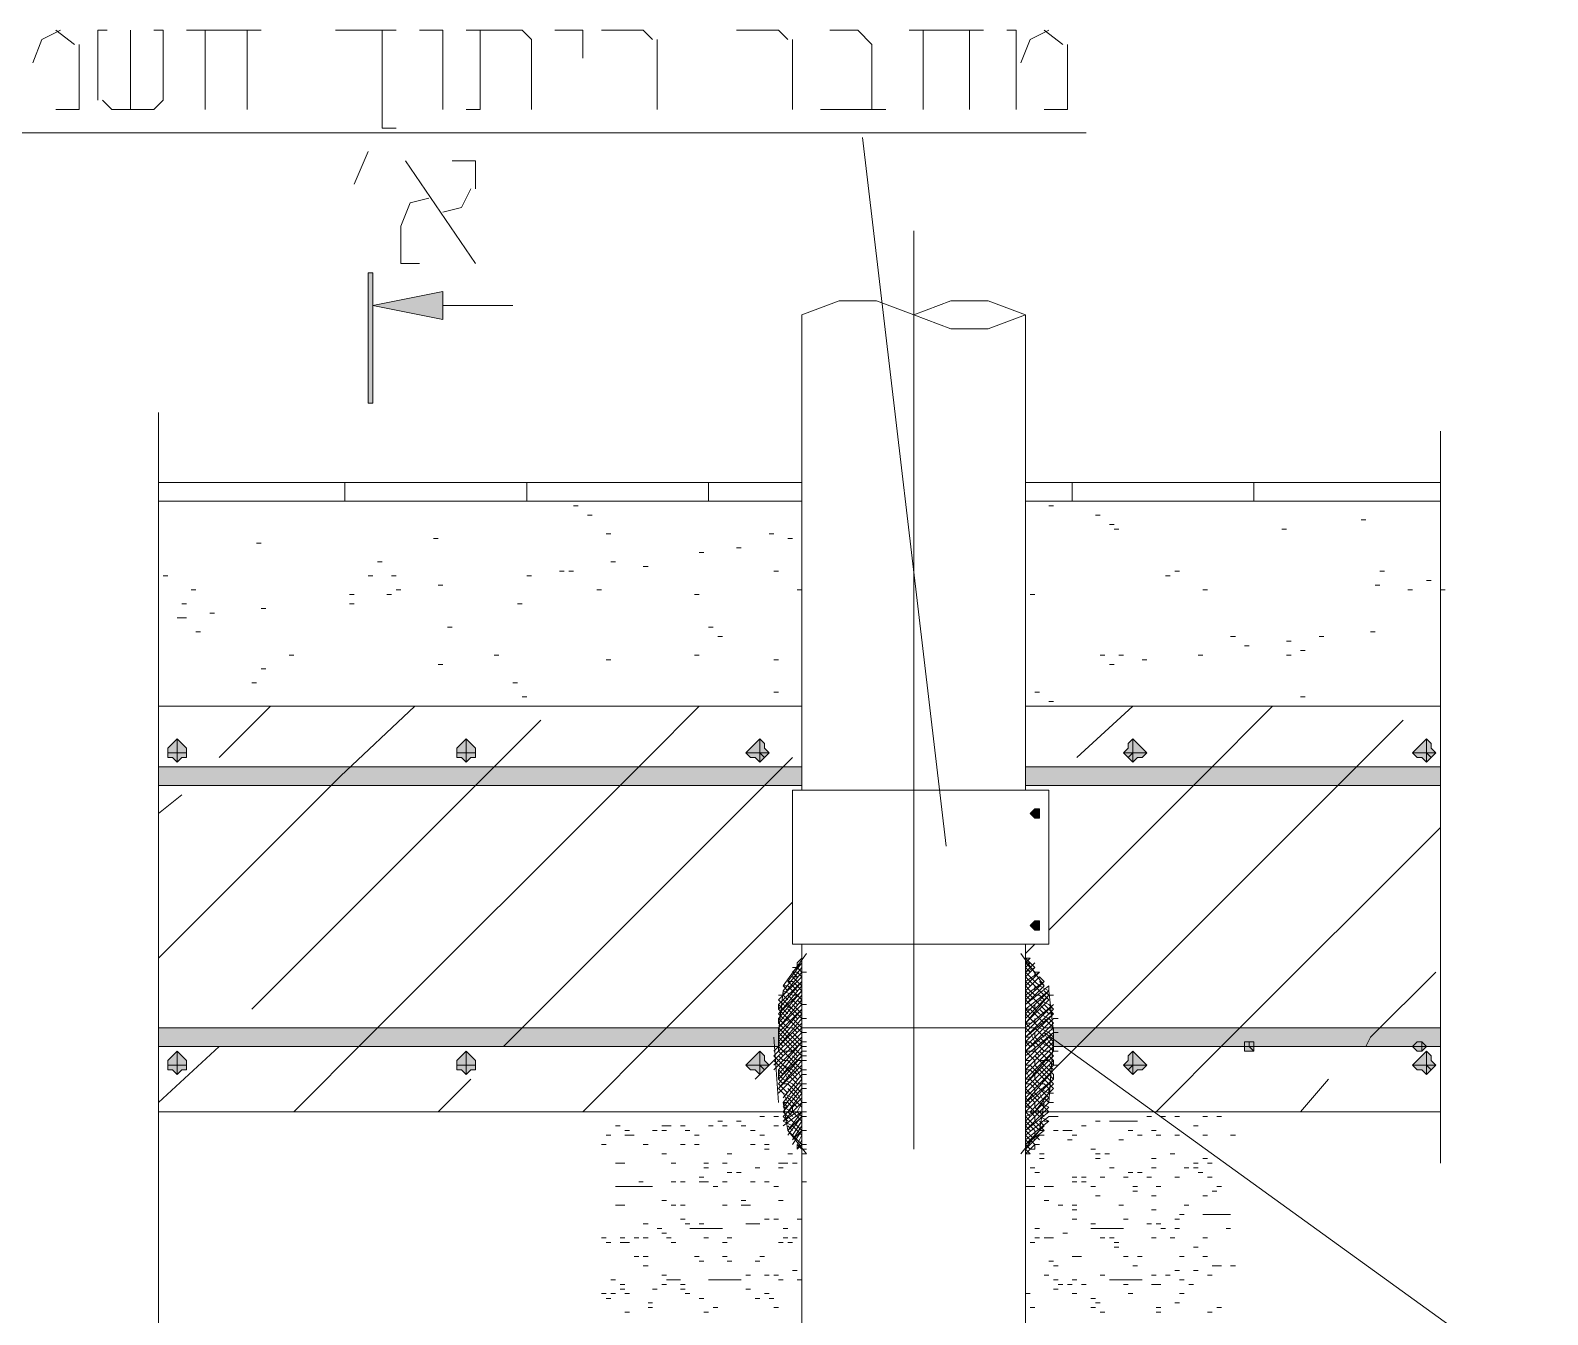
# Model space of a CAD drawing. Header units: centimetres. Extents: x -13594 to 4017, y -3206 to 1780.
# Drawn here: x -4786.9 to -4385.3, y -770 to -430.1 of the extents above; entities that cross this region are included whole.
import ezdxf

# ---------------------------------------------------------------- set-up
doc = ezdxf.new("R2010")
doc.units = ezdxf.units.CM

msp = doc.modelspace()

# ---------------------------------------------------------------- hatches: boundary and pattern name
at = {"linetype": 'Continuous', "lineweight": 5}
for points in [[(-4697.43, -528.83), (-4696.2, -528.83), (-4696.2, -494.28), (-4697.43, -494.28)], [(-4750.48, -620.12), (-4750.48, -622.58), (-4749.25, -622.58), (-4748.01, -623.82), (-4746.78, -622.58), (-4745.54, -622.58), (-4745.54, -620.12), (-4746.78, -618.88), (-4748.01, -617.65)], [(-4673.99, -620.12), (-4673.99, -622.58), (-4672.76, -622.58), (-4671.53, -623.82), (-4670.29, -622.58), (-4669.06, -622.58), (-4669.06, -620.12), (-4671.53, -617.65)], [(-4597.51, -621.35), (-4596.27, -622.58), (-4595.04, -622.58), (-4593.81, -623.82), (-4592.57, -622.58), (-4591.34, -621.35), (-4592.57, -620.12), (-4592.57, -618.88), (-4593.81, -617.65)], [(-4497.58, -621.35), (-4495.11, -623.82), (-4493.88, -622.58), (-4492.65, -622.58), (-4491.41, -621.35), (-4495.11, -617.65), (-4496.35, -618.88), (-4496.35, -620.12)], [(-4421.09, -621.35), (-4419.86, -622.58), (-4418.63, -622.58), (-4417.39, -623.82), (-4414.93, -621.35), (-4416.16, -620.12), (-4416.16, -618.88), (-4417.39, -617.65), (-4418.63, -618.88), (-4419.86, -620.12)], [(-4752.95, -625.05), (-4752.95, -629.98), (-4582.7, -629.98), (-4582.7, -625.05)], [(-4523.49, -625.05), (-4523.49, -629.98), (-4413.69, -629.98), (-4413.69, -625.05)], [(-4519.79, -638.62), (-4519.79, -636.15), (-4521.02, -636.15), (-4522.25, -637.39), (-4521.02, -638.62)], [(-4519.79, -668.23), (-4519.79, -665.76), (-4521.02, -665.76), (-4522.25, -667), (-4521.02, -668.23)], [(-4752.95, -694.13), (-4752.95, -699.07), (-4588.87, -699.07), (-4588.87, -694.13)], [(-4750.48, -702.77), (-4750.48, -705.24), (-4749.25, -705.24), (-4748.01, -706.47), (-4746.78, -705.24), (-4745.54, -705.24), (-4745.54, -702.77), (-4746.78, -701.54), (-4748.01, -700.3)], [(-4673.99, -702.77), (-4673.99, -705.24), (-4672.76, -705.24), (-4671.53, -706.47), (-4670.29, -705.24), (-4669.06, -705.24), (-4669.06, -702.77), (-4671.53, -700.3)], [(-4597.51, -704), (-4596.27, -705.24), (-4595.04, -705.24), (-4593.81, -706.47), (-4591.34, -704), (-4592.57, -702.77), (-4592.57, -701.54), (-4593.81, -700.3)], [(-4497.58, -704), (-4496.35, -705.24), (-4495.11, -706.47), (-4493.88, -705.24), (-4492.65, -705.24), (-4491.41, -704), (-4495.11, -700.3), (-4496.35, -701.54), (-4496.35, -702.77)]]:
    msp.add_hatch(color=7, dxfattribs=at).paths.add_polyline_path(points)
h = msp.add_hatch(color=7, dxfattribs=at)
h.paths.add_polyline_path([(-4421.09, -699.07), (-4419.86, -700.3), (-4418.63, -700.3), (-4417.39, -699.07), (-4413.69, -699.07), (-4413.69, -694.13), (-4516.09, -694.13), (-4516.09, -699.07), (-4465.51, -699.07), (-4465.51, -700.3), (-4463.04, -700.3), (-4463.04, -699.07)])
h.paths.add_polyline_path([(-4417.39, -700.3), (-4418.63, -701.54), (-4419.86, -702.77), (-4421.09, -704), (-4419.86, -705.24), (-4418.63, -705.24), (-4417.39, -706.47), (-4416.16, -705.24), (-4414.93, -704), (-4416.16, -702.77), (-4416.16, -701.54)])

# ---------------------------------------------------------------- linework, layer by layer
at = {"color": 7, "linetype": 'Continuous', "lineweight": 5}
for points in [[(-4778.85, -430.13), (-4783.79, -432.6), (-4786.25, -438.77)], [(-4775.15, -433.84), (-4780.09, -430.13)], [(-4766.52, -430.13), (-4768.98, -430.13), (-4768.98, -448.64)], [(-4767.75, -448.64), (-4765.28, -451.11), (-4754.18, -451.11), (-4751.71, -448.64), (-4751.71, -430.13), (-4754.18, -430.13)], [(-4760.35, -430.13), (-4760.35, -451.11)], [(-4725.81, -430.13), (-4745.54, -430.13)], [(-4740.61, -451.11), (-4740.61, -430.13)], [(-4729.51, -451.11), (-4729.51, -430.13)], [(-4706.07, -430.13), (-4690.03, -430.13)], [(-4693.73, -430.13), (-4693.73, -456.04), (-4690.03, -456.04)], [(-4683.86, -430.13), (-4677.69, -430.13), (-4677.69, -451.11)], [(-4667.82, -430.13), (-4667.82, -451.11), (-4671.53, -451.11)], [(-4654.25, -451.11), (-4654.25, -432.6), (-4656.72, -430.13), (-4671.53, -430.13)], [(-4648.09, -430.13), (-4640.68, -430.13), (-4640.68, -437.54)], [(-4635.75, -430.13), (-4624.65, -430.13), (-4622.18, -432.6)], [(-4620.95, -432.6), (-4620.95, -451.11)], [(-4599.97, -430.13), (-4588.87, -430.13), (-4586.4, -432.6)], [(-4585.17, -432.6), (-4585.17, -451.11)], [(-4575.3, -430.13), (-4567.9, -430.13), (-4564.2, -433.84), (-4564.2, -451.11)], [(-4534.59, -430.13), (-4554.33, -430.13)], [(-4550.63, -451.11), (-4550.63, -430.13)], [(-4538.29, -451.11), (-4538.29, -430.13)], [(-4528.42, -430.13), (-4525.96, -430.13), (-4525.96, -451.11)], [(-4517.32, -430.13), (-4522.25, -432.6), (-4524.72, -438.77)], [(-4513.62, -433.84), (-4518.55, -430.13)], [(-4780.09, -451.11), (-4773.92, -451.11), (-4773.92, -433.84)], [(-4518.55, -451.11), (-4512.38, -451.11), (-4512.38, -433.84)], [(-4560.5, -451.11), (-4577.77, -451.11)], [(-4507.45, -457.27), (-4843, -457.27)], [(-4544.46, -646.02), (-4566.67, -458.51)], [(-4697.43, -462.21), (-4701.13, -470.84)], [(-4687.56, -464.68), (-4669.06, -491.82)], [(-4675.23, -464.68), (-4669.06, -464.68), (-4669.06, -472.08)], [(-4677.69, -478.25), (-4672.76, -477.01), (-4670.29, -472.08)], [(-4681.4, -474.55), (-4686.33, -475.78), (-4688.8, -481.95), (-4688.8, -491.82), (-4683.86, -491.82)], [(-4553.1, -726.21), (-4553.1, -483.18)], [(-4582.7, -631.22), (-4582.7, -505.39), (-4572.83, -501.69), (-4562.96, -501.69), (-4553.1, -505.39)], [(-4523.49, -631.22), (-4523.49, -505.39), (-4533.36, -501.69), (-4543.23, -501.69), (-4553.1, -505.39), (-4543.23, -509.09), (-4533.36, -509.09), (-4523.49, -505.39)], [(-4677.69, -502.92), (-4659.19, -502.92)], [(-4752.95, -531.29), (-4752.95, -986.51)], [(-4413.69, -536.23), (-4413.69, -729.91)], [(-4752.95, -549.8), (-4582.7, -549.8)], [(-4703.6, -549.8), (-4703.6, -554.73)], [(-4655.49, -549.8), (-4655.49, -554.73)], [(-4607.38, -549.8), (-4607.38, -554.73)], [(-4523.49, -549.8), (-4413.69, -549.8)], [(-4511.15, -549.8), (-4511.15, -554.73)], [(-4463.04, -549.8), (-4463.04, -554.73)], [(-4752.95, -554.73), (-4582.7, -554.73)], [(-4712.24, -554.73), (-4711, -554.73)], [(-4643.15, -555.97), (-4641.92, -555.97)], [(-4523.49, -554.73), (-4413.69, -554.73)], [(-4517.32, -555.97), (-4516.09, -555.97)], [(-4639.45, -558.43), (-4638.22, -558.43)], [(-4504.98, -558.43), (-4503.75, -558.43)], [(-4501.28, -560.9), (-4500.05, -560.9)], [(-4500.05, -562.13), (-4498.82, -562.13)], [(-4455.64, -562.13), (-4454.4, -562.13)], [(-4434.67, -559.67), (-4433.43, -559.67)], [(-4727.04, -565.84), (-4725.81, -565.84)], [(-4680.16, -564.6), (-4678.93, -564.6)], [(-4634.52, -563.37), (-4633.28, -563.37)], [(-4591.34, -563.37), (-4590.11, -563.37)], [(-4586.4, -564.6), (-4585.17, -564.6)], [(-4609.84, -568.3), (-4608.61, -568.3)], [(-4599.97, -567.07), (-4598.74, -567.07)], [(-4694.96, -570.77), (-4693.73, -570.77)], [(-4646.85, -573.24), (-4645.62, -573.24)], [(-4644.38, -573.24), (-4643.15, -573.24)], [(-4633.28, -570.77), (-4632.05, -570.77)], [(-4624.65, -572), (-4623.41, -572)], [(-4590.11, -573.24), (-4588.87, -573.24)], [(-4484.01, -573.24), (-4482.78, -573.24)], [(-4429.73, -573.24), (-4428.5, -573.24)], [(-4751.71, -574.47), (-4750.48, -574.47)], [(-4744.31, -578.17), (-4743.08, -578.17)], [(-4697.43, -574.47), (-4696.2, -574.47)], [(-4691.26, -574.47), (-4690.03, -574.47)], [(-4690.03, -578.17), (-4688.8, -578.17)], [(-4678.93, -576.94), (-4677.69, -576.94)], [(-4655.49, -574.47), (-4654.25, -574.47)], [(-4636.98, -578.17), (-4635.75, -578.17)], [(-4583.94, -578.17), (-4582.7, -578.17)], [(-4486.48, -574.47), (-4485.24, -574.47)], [(-4430.96, -576.94), (-4429.73, -576.94)], [(-4422.33, -578.17), (-4421.09, -578.17)], [(-4417.39, -575.71), (-4416.16, -575.71)], [(-4413.69, -578.17), (-4412.46, -578.17)], [(-4746.78, -581.87), (-4745.54, -581.87)], [(-4702.37, -579.41), (-4701.13, -579.41)], [(-4702.37, -581.87), (-4701.13, -581.87)], [(-4692.5, -579.41), (-4691.26, -579.41)], [(-4657.96, -581.87), (-4656.72, -581.87)], [(-4611.08, -579.41), (-4609.84, -579.41)], [(-4522.25, -579.41), (-4521.02, -579.41)], [(-4748.01, -585.57), (-4746.78, -585.57), (-4745.54, -585.57)], [(-4739.38, -584.34), (-4738.14, -584.34)], [(-4725.81, -583.11), (-4724.57, -583.11)], [(-4743.08, -589.27), (-4741.84, -589.27)], [(-4676.46, -588.04), (-4675.23, -588.04)], [(-4607.38, -588.04), (-4606.14, -588.04)], [(-4432.2, -589.27), (-4430.96, -589.27)], [(-4604.91, -590.51), (-4603.67, -590.51)], [(-4469.21, -590.51), (-4467.97, -590.51)], [(-4465.51, -592.98), (-4464.27, -592.98)], [(-4454.4, -591.74), (-4453.17, -591.74)], [(-4450.7, -594.21), (-4449.47, -594.21)], [(-4445.77, -590.51), (-4444.53, -590.51)], [(-4718.4, -595.44), (-4717.17, -595.44)], [(-4678.93, -597.91), (-4677.69, -597.91)], [(-4664.12, -595.44), (-4662.89, -595.44)], [(-4634.52, -596.68), (-4633.28, -596.68)], [(-4611.08, -595.44), (-4609.84, -595.44)], [(-4590.11, -596.68), (-4588.87, -596.68)], [(-4503.75, -595.44), (-4502.52, -595.44)], [(-4501.28, -597.91), (-4500.05, -597.91)], [(-4498.82, -595.44), (-4497.58, -595.44)], [(-4492.65, -596.68), (-4491.41, -596.68)], [(-4477.84, -595.44), (-4476.61, -595.44)], [(-4454.4, -595.44), (-4453.17, -595.44)], [(-4725.81, -599.14), (-4724.57, -599.14)], [(-4728.27, -602.84), (-4727.04, -602.84)], [(-4659.19, -602.84), (-4657.96, -602.84)], [(-4590.11, -605.31), (-4588.87, -605.31)], [(-4521.02, -605.31), (-4519.79, -605.31)], [(-4729.51, -609.01), (-4582.7, -609.01), (-4752.95, -609.01)], [(-4752.95, -675.63), (-4704.83, -627.52), (-4685.1, -609.01)], [(-4736.91, -622.58), (-4723.34, -609.01)], [(-4717.17, -716.34), (-4697.43, -696.6), (-4628.35, -627.52), (-4623.41, -622.58), (-4609.84, -609.01)], [(-4656.72, -606.55), (-4655.49, -606.55)], [(-4413.69, -609.01), (-4523.49, -609.01), (-4421.09, -609.01)], [(-4517.32, -607.78), (-4516.09, -607.78)], [(-4458.1, -609.01), (-4476.61, -627.52), (-4517.32, -668.23)], [(-4509.92, -622.58), (-4495.11, -609.01)], [(-4450.7, -606.55), (-4449.47, -606.55)], [(-4666.59, -627.52), (-4651.79, -612.71)], [(-4438.37, -627.52), (-4423.56, -612.71)], [(-4590.11, -627.52), (-4585.17, -622.58)], [(-4728.27, -689.2), (-4666.59, -627.52)], [(-4659.19, -696.6), (-4590.11, -627.52)], [(-4513.62, -702.77), (-4438.37, -627.52)], [(-4752.95, -637.39), (-4746.78, -632.45)], [(-4488.95, -716.34), (-4469.21, -696.6), (-4413.69, -641.09)], [(-4640.68, -716.34), (-4620.95, -696.6), (-4585.17, -660.83)], [(-4752.95, -863.15), (-4729.51, -863.15), (-4636.98, -863.15), (-4582.7, -807.63), (-4582.7, -671.93)], [(-4752.95, -921.13), (-4729.51, -921.13), (-4604.91, -921.13), (-4523.49, -839.71), (-4523.49, -671.93)], [(-4581.47, -674.4), (-4587.64, -683.03)], [(-4585.17, -678.1), (-4583.94, -678.1), (-4583.94, -676.86), (-4582.7, -675.63), (-4582.7, -676.86), (-4582.7, -675.63), (-4582.7, -674.4)], [(-4518.55, -683.03), (-4524.72, -674.4)], [(-4523.49, -674.4), (-4521.02, -671.93)], [(-4581.47, -679.33), (-4582.7, -679.33), (-4587.64, -685.5), (-4587.64, -684.27), (-4582.7, -678.1), (-4582.7, -676.86)], [(-4582.7, -680.57), (-4583.94, -679.33), (-4585.17, -679.33), (-4582.7, -676.86), (-4586.4, -681.8), (-4585.17, -683.03), (-4583.94, -684.27)], [(-4582.7, -678.1), (-4582.7, -679.33), (-4583.94, -678.1)], [(-4521.02, -678.1), (-4522.25, -676.86), (-4523.49, -675.63), (-4522.25, -675.63), (-4523.49, -676.86), (-4522.25, -676.86), (-4523.49, -678.1), (-4522.25, -679.33)], [(-4521.02, -684.27), (-4521.02, -683.03), (-4522.25, -681.8), (-4523.49, -680.57), (-4521.02, -678.1), (-4523.49, -679.33), (-4521.02, -676.86)], [(-4521.02, -680.57), (-4521.02, -679.33), (-4522.25, -678.1), (-4523.49, -676.86)], [(-4586.4, -707.71), (-4587.64, -705.24), (-4588.87, -704), (-4590.11, -702.77), (-4582.7, -695.37), (-4583.94, -694.13), (-4585.17, -692.9), (-4586.4, -691.67), (-4587.64, -690.43), (-4588.87, -689.2), (-4582.7, -681.8), (-4588.87, -687.97), (-4588.87, -689.2)], [(-4581.47, -691.67), (-4582.7, -691.67), (-4583.94, -690.43), (-4585.17, -689.2), (-4587.64, -687.97), (-4588.87, -686.73), (-4582.7, -680.57), (-4582.7, -681.8), (-4582.7, -683.03), (-4583.94, -681.8), (-4585.17, -680.57), (-4583.94, -680.57), (-4585.17, -679.33)], [(-4582.7, -685.5), (-4582.7, -684.27), (-4583.94, -683.03), (-4585.17, -681.8), (-4586.4, -681.8)], [(-4522.25, -683.03), (-4523.49, -681.8), (-4519.79, -679.33), (-4523.49, -683.03), (-4522.25, -684.27), (-4521.02, -685.5), (-4519.79, -685.5), (-4518.55, -686.73)], [(-4523.49, -679.33), (-4522.25, -680.57), (-4521.02, -681.8), (-4519.79, -683.03), (-4517.32, -684.27), (-4517.32, -683.03), (-4523.49, -687.97), (-4518.55, -683.03), (-4519.79, -681.8)], [(-4522.25, -686.73), (-4523.49, -685.5), (-4518.55, -681.8), (-4523.49, -686.73), (-4522.25, -687.97), (-4521.02, -689.2), (-4519.79, -690.43), (-4517.32, -691.67), (-4516.09, -692.9), (-4523.49, -700.3), (-4516.09, -694.13), (-4517.32, -694.13), (-4518.55, -694.13), (-4519.79, -692.9)], [(-4519.79, -679.33), (-4521.02, -679.33)], [(-4518.55, -681.8), (-4519.79, -680.57)], [(-4433.43, -699.07), (-4432.2, -696.6), (-4414.93, -679.33)], [(-4588.87, -692.9), (-4588.87, -691.67), (-4582.7, -684.27), (-4588.87, -690.43), (-4582.7, -683.03), (-4582.7, -684.27)], [(-4583.94, -686.73), (-4582.7, -687.97), (-4588.87, -694.13), (-4582.7, -686.73), (-4583.94, -685.5), (-4585.17, -684.27), (-4586.4, -683.03), (-4587.64, -683.03), (-4586.4, -684.27)], [(-4587.64, -684.27), (-4588.87, -695.37)], [(-4581.47, -700.3), (-4582.7, -700.3), (-4588.87, -707.71), (-4588.87, -706.47), (-4582.7, -699.07), (-4583.94, -697.84), (-4585.17, -696.6), (-4586.4, -695.37), (-4587.64, -694.13), (-4588.87, -692.9), (-4582.7, -685.5), (-4582.7, -686.73)], [(-4586.4, -686.73), (-4587.64, -685.5), (-4588.87, -685.5)], [(-4583.94, -685.5), (-4585.17, -685.5), (-4587.64, -684.27)], [(-4583.94, -687.97), (-4585.17, -686.73), (-4586.4, -685.5)], [(-4523.49, -691.67), (-4517.32, -685.5), (-4523.49, -692.9), (-4517.32, -686.73), (-4518.55, -685.5), (-4519.79, -684.27), (-4521.02, -683.03)], [(-4519.79, -701.54), (-4521.02, -700.3), (-4522.25, -700.3), (-4523.49, -700.3), (-4522.25, -701.54), (-4521.02, -702.77), (-4521.02, -704), (-4519.79, -705.24), (-4517.32, -707.71), (-4516.09, -708.94), (-4523.49, -716.34), (-4522.25, -716.34), (-4516.09, -710.17), (-4517.32, -708.94), (-4518.55, -707.71), (-4519.79, -706.47), (-4521.02, -705.24), (-4522.25, -704), (-4523.49, -704), (-4516.09, -696.6), (-4517.32, -695.37), (-4519.79, -694.13), (-4521.02, -692.9), (-4522.25, -691.67), (-4523.49, -690.43), (-4517.32, -684.27), (-4523.49, -689.2), (-4522.25, -690.43)], [(-4523.49, -684.27), (-4522.25, -685.5), (-4521.02, -686.73), (-4519.79, -687.97), (-4518.55, -689.2), (-4517.32, -690.43), (-4516.09, -690.43), (-4517.32, -689.2), (-4518.55, -687.97)], [(-4516.09, -685.5), (-4517.32, -685.5), (-4518.55, -684.27)], [(-4516.09, -695.37), (-4517.32, -684.27)], [(-4582.7, -692.9), (-4590.11, -700.3), (-4582.7, -692.9), (-4582.7, -691.67), (-4588.87, -699.07), (-4588.87, -697.84), (-4582.7, -690.43), (-4583.94, -689.2), (-4585.17, -687.97)], [(-4586.4, -690.43), (-4587.64, -689.2), (-4588.87, -687.97)], [(-4585.17, -692.9), (-4587.64, -691.67), (-4588.87, -690.43)], [(-4585.17, -689.2), (-4586.4, -687.97), (-4587.64, -686.73)], [(-4583.94, -691.67), (-4585.17, -690.43), (-4586.4, -689.2)], [(-4582.7, -690.43), (-4582.7, -689.2), (-4582.7, -687.97), (-4581.47, -687.97)], [(-4522.25, -699.07), (-4523.49, -697.84), (-4516.09, -690.43), (-4523.49, -696.6), (-4516.09, -689.2), (-4517.32, -687.97), (-4519.79, -686.73)], [(-4523.49, -695.37), (-4516.09, -687.97), (-4523.49, -694.13), (-4522.25, -695.37), (-4521.02, -697.84), (-4519.79, -699.07), (-4518.55, -700.3), (-4517.32, -700.3), (-4516.09, -701.54), (-4523.49, -708.94), (-4516.09, -700.3), (-4514.85, -700.3)], [(-4518.55, -692.9), (-4519.79, -691.67), (-4521.02, -690.43), (-4522.25, -689.2), (-4523.49, -689.2)], [(-4521.02, -689.2), (-4521.02, -687.97)], [(-4518.55, -690.43), (-4519.79, -689.2)], [(-4583.94, -707.71), (-4585.17, -706.47), (-4586.4, -705.24), (-4587.64, -704), (-4588.87, -702.77), (-4590.11, -701.54), (-4582.7, -694.13), (-4583.94, -692.9), (-4585.17, -691.67)], [(-4583.94, -695.37), (-4585.17, -694.13), (-4586.4, -694.13), (-4587.64, -692.9), (-4588.87, -691.67)], [(-4583.94, -699.07), (-4585.17, -697.84), (-4587.64, -695.37), (-4588.87, -694.13)], [(-4582.7, -694.13), (-4581.47, -694.13)], [(-4523.49, -694.13), (-4582.7, -694.13)], [(-4523.49, -699.07), (-4516.09, -691.67), (-4514.85, -691.67)], [(-4518.55, -696.6), (-4519.79, -695.37), (-4521.02, -694.13), (-4522.25, -694.13), (-4523.49, -692.9), (-4522.25, -692.9)], [(-4521.02, -692.9), (-4521.02, -691.67)], [(-4516.09, -694.13), (-4517.32, -692.9), (-4518.55, -691.67)], [(-4661.66, -699.07), (-4659.19, -696.6)], [(-4590.11, -704), (-4582.7, -696.6), (-4582.7, -695.37), (-4581.47, -695.37)], [(-4590.11, -696.6), (-4588.87, -713.87)], [(-4590.11, -705.24), (-4582.7, -697.84), (-4588.87, -705.24), (-4587.64, -706.47)], [(-4581.47, -701.54), (-4582.7, -701.54), (-4583.94, -700.3), (-4585.17, -699.07), (-4586.4, -697.84), (-4587.64, -696.6), (-4588.87, -695.37)], [(-4585.17, -700.3), (-4586.4, -699.07), (-4587.64, -697.84), (-4588.87, -696.6)], [(-4587.64, -699.07), (-4588.87, -697.84)], [(-4581.47, -697.84), (-4582.7, -697.84), (-4583.94, -696.6), (-4585.17, -695.37)], [(-4523.49, -701.54), (-4516.09, -695.37), (-4523.49, -702.77), (-4522.25, -702.77)], [(-4522.25, -696.6), (-4523.49, -696.6)], [(-4521.02, -700.3), (-4521.02, -699.07), (-4522.25, -697.84), (-4523.49, -697.84)], [(-4516.09, -700.3), (-4517.32, -699.07), (-4519.79, -697.84), (-4521.02, -696.6), (-4521.02, -695.37)], [(-4517.32, -699.07), (-4518.55, -697.84), (-4519.79, -696.6)], [(-4516.09, -699.07), (-4517.32, -697.84), (-4518.55, -695.37)], [(-4518.55, -695.37), (-4385.32, -791.59)], [(-4516.09, -697.84), (-4517.32, -696.6)], [(-4517.32, -713.87), (-4516.09, -696.6)], [(-4516.09, -695.37), (-4514.85, -695.37)], [(-4752.95, -713.87), (-4736.91, -699.07)], [(-4587.64, -701.54), (-4588.87, -700.3), (-4588.87, -699.07), (-4587.64, -700.3), (-4585.17, -700.3), (-4583.94, -701.54)], [(-4587.64, -700.3), (-4586.4, -701.54), (-4585.17, -702.77), (-4583.94, -704), (-4582.7, -705.24), (-4582.7, -704), (-4588.87, -710.17), (-4582.7, -702.77), (-4581.47, -702.77)], [(-4581.47, -713.87), (-4582.7, -713.87), (-4583.94, -716.34), (-4587.64, -718.81), (-4585.17, -716.34), (-4582.7, -713.87), (-4583.94, -711.41), (-4585.17, -710.17), (-4586.4, -708.94), (-4587.64, -708.94), (-4588.87, -707.71), (-4582.7, -701.54), (-4588.87, -708.94), (-4587.64, -710.17), (-4586.4, -711.41)], [(-4582.7, -707.71), (-4583.94, -705.24), (-4585.17, -704), (-4586.4, -702.77), (-4587.64, -702.77), (-4588.87, -701.54)], [(-4582.7, -702.77), (-4583.94, -702.77), (-4585.17, -701.54)], [(-4582.7, -699.07), (-4581.47, -699.07)], [(-4519.79, -723.74), (-4521.02, -722.51), (-4521.02, -721.28), (-4522.25, -720.04), (-4523.49, -718.81), (-4521.02, -716.34), (-4517.32, -712.64), (-4518.55, -711.41), (-4519.79, -710.17), (-4521.02, -708.94), (-4522.25, -707.71), (-4523.49, -707.71), (-4516.09, -700.3), (-4516.09, -699.07), (-4523.49, -706.47)], [(-4519.79, -704), (-4518.55, -705.24), (-4517.32, -706.47), (-4516.09, -707.71), (-4516.09, -706.47), (-4517.32, -705.24), (-4518.55, -704), (-4519.79, -702.77), (-4521.02, -701.54)], [(-4517.32, -702.77), (-4518.55, -701.54), (-4519.79, -700.3)], [(-4516.09, -702.77), (-4517.32, -701.54)], [(-4595.04, -707.71), (-4590.11, -702.77)], [(-4582.7, -711.41), (-4583.94, -710.17), (-4585.17, -708.94), (-4587.64, -707.71), (-4588.87, -706.47), (-4588.87, -705.24)], [(-4583.94, -706.47), (-4585.17, -705.24), (-4587.64, -704)], [(-4587.64, -712.64), (-4582.7, -706.47), (-4581.47, -706.47)], [(-4582.7, -708.94), (-4583.94, -708.94), (-4585.17, -707.71), (-4586.4, -706.47)], [(-4582.7, -705.24), (-4581.47, -705.24)], [(-4517.32, -716.34), (-4518.55, -715.11), (-4519.79, -713.87), (-4521.02, -712.64), (-4522.25, -711.41), (-4523.49, -710.17), (-4516.09, -702.77), (-4516.09, -704), (-4517.32, -702.77), (-4519.79, -702.77)], [(-4522.25, -711.41), (-4523.49, -711.41), (-4516.09, -704), (-4514.85, -704)], [(-4522.25, -713.87), (-4523.49, -712.64), (-4516.09, -705.24), (-4523.49, -713.87), (-4516.09, -707.71), (-4523.49, -715.11), (-4522.25, -715.11), (-4523.49, -713.87)], [(-4522.25, -707.71), (-4523.49, -705.24), (-4522.25, -705.24), (-4521.02, -706.47), (-4521.02, -707.71), (-4519.79, -708.94), (-4518.55, -708.94), (-4517.32, -710.17), (-4517.32, -711.41), (-4519.79, -710.17)], [(-4516.09, -705.24), (-4517.32, -704)], [(-4516.09, -705.24), (-4513.62, -702.77)], [(-4678.93, -716.34), (-4670.29, -707.71)], [(-4586.4, -713.87), (-4587.64, -711.41), (-4588.87, -710.17)], [(-4581.47, -717.57), (-4582.7, -717.57), (-4583.94, -716.34), (-4585.17, -716.34), (-4585.17, -715.11), (-4586.4, -713.87), (-4587.64, -713.87), (-4582.7, -707.71), (-4582.7, -708.94), (-4587.64, -715.11), (-4582.7, -708.94), (-4581.47, -708.94)], [(-4582.7, -712.64), (-4582.7, -711.41), (-4586.4, -716.34), (-4587.64, -716.34), (-4582.7, -710.17), (-4581.47, -710.17)], [(-4583.94, -712.64), (-4585.17, -711.41), (-4586.4, -710.17)], [(-4519.79, -712.64), (-4521.02, -711.41), (-4521.02, -710.17), (-4522.25, -708.94), (-4523.49, -708.94)], [(-4450.7, -716.34), (-4443.3, -707.71)], [(-4582.7, -715.11), (-4583.94, -713.87), (-4585.17, -712.64), (-4587.64, -711.41)], [(-4586.4, -718.81), (-4587.64, -717.57), (-4586.4, -716.34), (-4582.7, -712.64), (-4582.7, -713.87)], [(-4582.7, -718.81), (-4583.94, -717.57), (-4585.17, -716.34), (-4587.64, -715.11), (-4586.4, -715.11), (-4587.64, -713.87)], [(-4587.64, -713.87), (-4586.4, -721.28), (-4581.47, -727.44)], [(-4583.94, -715.11), (-4585.17, -713.87), (-4586.4, -712.64)], [(-4524.72, -727.44), (-4519.79, -721.28), (-4518.55, -713.87)], [(-4516.09, -711.41), (-4517.32, -711.41), (-4521.02, -716.34), (-4523.49, -717.57), (-4522.25, -718.81), (-4521.02, -720.04), (-4519.79, -721.28), (-4518.55, -721.28), (-4523.49, -724.98), (-4518.55, -720.04), (-4519.79, -718.81)], [(-4522.25, -721.28), (-4523.49, -720.04), (-4519.79, -716.34), (-4517.32, -713.87), (-4516.09, -713.87)], [(-4518.55, -716.34), (-4517.32, -716.34), (-4523.49, -721.28), (-4518.55, -716.34), (-4517.32, -715.11), (-4519.79, -713.87)], [(-4518.55, -717.57), (-4519.79, -716.34), (-4521.02, -715.11), (-4521.02, -713.87), (-4522.25, -712.64)], [(-4518.55, -713.87), (-4519.79, -711.41)], [(-4517.32, -713.87), (-4518.55, -712.64)], [(-4752.95, -716.34), (-4582.7, -716.34)], [(-4593.81, -717.57), (-4592.57, -717.57)], [(-4590.11, -717.57), (-4588.87, -717.57)], [(-4587.64, -720.04), (-4582.7, -716.34), (-4582.7, -715.11), (-4582.7, -716.34), (-4586.4, -721.28), (-4582.7, -717.57), (-4586.4, -722.51)], [(-4581.47, -721.28), (-4582.7, -721.28), (-4583.94, -720.04), (-4585.17, -718.81), (-4586.4, -717.57), (-4587.64, -716.34)], [(-4585.17, -717.57), (-4586.4, -716.34)], [(-4582.7, -716.34), (-4581.47, -716.34)], [(-4522.25, -717.57), (-4523.49, -716.34)], [(-4523.49, -716.34), (-4413.69, -716.34)], [(-4519.79, -724.98), (-4521.02, -724.98), (-4522.25, -723.74), (-4523.49, -722.51), (-4517.32, -717.57), (-4516.09, -717.57)], [(-4517.32, -718.81), (-4519.79, -717.57), (-4521.02, -716.34), (-4522.25, -715.11)], [(-4518.55, -721.28), (-4519.79, -720.04), (-4521.02, -718.81), (-4521.02, -717.57), (-4522.25, -716.34)], [(-4516.09, -717.57), (-4514.85, -717.57)], [(-4495.11, -716.34), (-4493.88, -716.34)], [(-4491.41, -717.57), (-4490.18, -717.57)], [(-4487.71, -717.57), (-4486.48, -717.57)], [(-4484.01, -717.57), (-4482.78, -717.57)], [(-4480.31, -716.34), (-4479.08, -716.34)], [(-4476.61, -717.57), (-4475.38, -717.57)], [(-4474.14, -716.34), (-4472.91, -716.34)], [(-4472.91, -717.57), (-4471.67, -717.57)], [(-4634.52, -722.51), (-4633.28, -722.51)], [(-4632.05, -720.04), (-4630.82, -720.04)], [(-4629.58, -721.28), (-4628.35, -721.28)], [(-4629.58, -722.51), (-4628.35, -722.51), (-4627.11, -722.51)], [(-4622.18, -721.28), (-4620.95, -721.28)], [(-4618.48, -720.04), (-4619.71, -720.04), (-4618.48, -720.04), (-4617.25, -720.04)], [(-4619.71, -721.28), (-4618.48, -721.28)], [(-4614.78, -720.04), (-4613.54, -720.04)], [(-4613.54, -721.28), (-4612.31, -721.28)], [(-4611.08, -722.51), (-4609.84, -722.51)], [(-4607.38, -720.04), (-4606.14, -720.04)], [(-4604.91, -718.81), (-4603.67, -718.81)], [(-4603.67, -720.04), (-4602.44, -720.04)], [(-4599.97, -718.81), (-4598.74, -718.81)], [(-4598.74, -720.04), (-4597.51, -720.04)], [(-4596.27, -721.28), (-4595.04, -721.28)], [(-4593.81, -722.51), (-4592.57, -722.51)], [(-4590.11, -720.04), (-4588.87, -720.04)], [(-4587.64, -718.81), (-4585.17, -720.04), (-4583.94, -721.28), (-4582.7, -722.51), (-4582.7, -723.74), (-4582.7, -724.98), (-4583.94, -723.74), (-4585.17, -722.51), (-4582.7, -718.81), (-4582.7, -720.04)], [(-4585.17, -721.28), (-4586.4, -720.04)], [(-4583.94, -723.74), (-4585.17, -722.51), (-4586.4, -721.28)], [(-4583.94, -720.04), (-4585.17, -718.81)], [(-4585.17, -724.98), (-4582.7, -721.28), (-4585.17, -723.74), (-4582.7, -720.04), (-4582.7, -721.28)], [(-4582.7, -723.74), (-4583.94, -726.21), (-4583.94, -724.98), (-4582.7, -722.51)], [(-4522.25, -724.98), (-4523.49, -723.74), (-4517.32, -718.81), (-4518.55, -718.81)], [(-4521.02, -723.74), (-4522.25, -722.51), (-4523.49, -721.28)], [(-4523.49, -724.98), (-4522.25, -726.21), (-4521.02, -726.21), (-4521.02, -724.98), (-4523.49, -727.44), (-4522.25, -727.44), (-4523.49, -726.21), (-4519.79, -722.51), (-4518.55, -722.51)], [(-4516.09, -721.28), (-4514.85, -721.28)], [(-4513.62, -721.28), (-4512.38, -721.28), (-4511.15, -721.28), (-4512.38, -721.28)], [(-4511.15, -722.51), (-4509.92, -722.51)], [(-4508.68, -720.04), (-4507.45, -720.04)], [(-4504.98, -718.81), (-4503.75, -718.81)], [(-4501.28, -718.81), (-4493.88, -718.81)], [(-4496.35, -721.28), (-4495.11, -721.28)], [(-4493.88, -722.51), (-4492.65, -722.51)], [(-4490.18, -721.28), (-4488.95, -721.28)], [(-4488.95, -722.51), (-4487.71, -722.51)], [(-4484.01, -722.51), (-4482.78, -722.51)], [(-4479.08, -720.04), (-4477.84, -720.04)], [(-4476.61, -722.51), (-4475.38, -722.51)], [(-4469.21, -722.51), (-4467.97, -722.51)], [(-4635.75, -724.98), (-4634.52, -724.98)], [(-4624.65, -724.98), (-4623.41, -724.98)], [(-4614.78, -724.98), (-4613.54, -724.98)], [(-4611.08, -724.98), (-4609.84, -724.98)], [(-4596.27, -724.98), (-4595.04, -724.98)], [(-4592.57, -724.98), (-4591.34, -724.98)], [(-4592.57, -726.21), (-4591.34, -726.21)], [(-4583.94, -726.21), (-4582.7, -724.98), (-4581.47, -724.98)], [(-4582.7, -727.44), (-4582.7, -726.21), (-4583.94, -724.98)], [(-4581.47, -727.44), (-4582.7, -727.44), (-4582.7, -726.21), (-4581.47, -726.21)], [(-4512.38, -723.74), (-4511.15, -723.74)], [(-4506.22, -726.21), (-4504.98, -726.21)], [(-4498.82, -723.74), (-4497.58, -723.74)], [(-4632.05, -729.91), (-4630.82, -729.91), (-4629.58, -729.91)], [(-4619.71, -727.44), (-4618.48, -727.44)], [(-4617.25, -729.91), (-4616.01, -729.91)], [(-4608.61, -729.91), (-4607.38, -729.91)], [(-4603.67, -729.91), (-4602.44, -729.91)], [(-4602.44, -727.44), (-4601.21, -727.44)], [(-4588.87, -729.91), (-4587.64, -729.91), (-4586.4, -729.91)], [(-4586.4, -727.44), (-4585.17, -727.44)], [(-4585.17, -729.91), (-4583.94, -729.91)], [(-4519.79, -727.44), (-4518.55, -727.44)], [(-4519.79, -728.68), (-4518.55, -728.68)], [(-4504.98, -727.44), (-4503.75, -727.44)], [(-4504.98, -728.68), (-4503.75, -728.68)], [(-4502.52, -727.44), (-4501.28, -727.44)], [(-4490.18, -728.68), (-4488.95, -728.68)], [(-4479.08, -729.91), (-4477.84, -729.91)], [(-4476.61, -728.68), (-4475.38, -728.68)], [(-4475.38, -729.91), (-4474.14, -729.91)], [(-4609.84, -733.61), (-4608.61, -733.61)], [(-4608.61, -731.15), (-4607.38, -731.15)], [(-4602.44, -732.38), (-4601.21, -732.38)], [(-4599.97, -732.38), (-4598.74, -732.38)], [(-4595.04, -731.15), (-4593.81, -731.15)], [(-4588.87, -731.15), (-4587.64, -731.15)], [(-4522.25, -731.15), (-4521.02, -731.15)], [(-4521.02, -732.38), (-4519.79, -732.38)], [(-4511.15, -733.61), (-4509.92, -733.61)], [(-4508.68, -733.61), (-4507.45, -733.61)], [(-4503.75, -733.61), (-4502.52, -733.61)], [(-4501.28, -731.15), (-4500.05, -731.15)], [(-4497.58, -733.61), (-4496.35, -733.61)], [(-4496.35, -732.38), (-4495.11, -732.38)], [(-4493.88, -732.38), (-4492.65, -732.38)], [(-4491.41, -733.61), (-4490.18, -733.61)], [(-4490.18, -731.15), (-4488.95, -731.15)], [(-4484.01, -733.61), (-4482.78, -733.61)], [(-4481.54, -731.15), (-4480.31, -731.15)], [(-4479.08, -731.15), (-4477.84, -731.15)], [(-4477.84, -732.38), (-4476.61, -732.38)], [(-4475.38, -733.61), (-4474.14, -733.61)], [(-4632.05, -736.08), (-4623.41, -736.08)], [(-4623.41, -736.08), (-4624.65, -736.08), (-4623.41, -736.08), (-4622.18, -736.08)], [(-4617.25, -734.85), (-4616.01, -734.85)], [(-4614.78, -734.85), (-4613.54, -734.85)], [(-4609.84, -734.85), (-4608.61, -734.85), (-4607.38, -734.85)], [(-4606.14, -736.08), (-4604.91, -736.08)], [(-4603.67, -734.85), (-4602.44, -734.85)], [(-4596.27, -734.85), (-4595.04, -734.85)], [(-4592.57, -734.85), (-4591.34, -734.85)], [(-4590.11, -736.08), (-4588.87, -736.08)], [(-4582.7, -734.85), (-4581.47, -734.85)], [(-4523.49, -736.08), (-4522.25, -736.08), (-4521.02, -736.08)], [(-4518.55, -736.08), (-4517.32, -736.08), (-4516.09, -736.08)], [(-4511.15, -734.85), (-4509.92, -734.85)], [(-4508.68, -734.85), (-4507.45, -734.85)], [(-4506.22, -736.08), (-4504.98, -736.08)], [(-4504.98, -738.55), (-4503.75, -738.55)], [(-4495.11, -736.08), (-4493.88, -736.08)], [(-4495.11, -737.31), (-4493.88, -737.31)], [(-4490.18, -738.55), (-4488.95, -738.55)], [(-4488.95, -736.08), (-4487.71, -736.08)], [(-4476.61, -738.55), (-4475.38, -738.55)], [(-4474.14, -737.31), (-4472.91, -737.31)], [(-4472.91, -736.08), (-4471.67, -736.08)], [(-4632.05, -741.01), (-4630.82, -741.01), (-4629.58, -741.01)], [(-4619.71, -739.78), (-4618.48, -739.78)], [(-4617.25, -741.01), (-4616.01, -741.01)], [(-4614.78, -741.01), (-4613.54, -741.01)], [(-4603.67, -741.01), (-4602.44, -741.01)], [(-4598.74, -739.78), (-4597.51, -739.78)], [(-4598.74, -741.01), (-4597.51, -741.01), (-4596.27, -741.01)], [(-4588.87, -739.78), (-4587.64, -739.78)], [(-4518.55, -739.78), (-4517.32, -739.78)], [(-4514.85, -741.01), (-4513.62, -741.01)], [(-4511.15, -741.01), (-4509.92, -741.01)], [(-4511.15, -742.25), (-4509.92, -742.25)], [(-4498.82, -741.01), (-4497.58, -741.01)], [(-4490.18, -742.25), (-4488.95, -742.25)], [(-4481.54, -741.01), (-4480.31, -741.01)], [(-4624.65, -745.95), (-4623.41, -745.95)], [(-4614.78, -744.71), (-4613.54, -744.71)], [(-4613.54, -745.95), (-4612.31, -745.95)], [(-4609.84, -745.95), (-4608.61, -745.95)], [(-4597.51, -745.95), (-4596.27, -745.95), (-4595.04, -745.95), (-4593.81, -745.95)], [(-4592.57, -744.71), (-4591.34, -744.71)], [(-4590.11, -744.71), (-4588.87, -744.71)], [(-4583.94, -744.71), (-4582.7, -744.71)], [(-4511.15, -744.71), (-4509.92, -744.71)], [(-4506.22, -745.95), (-4504.98, -745.95)], [(-4497.58, -744.71), (-4496.35, -744.71)], [(-4491.41, -745.95), (-4490.18, -745.95)], [(-4488.95, -745.95), (-4487.71, -745.95)], [(-4484.01, -744.71), (-4482.78, -744.71)], [(-4482.78, -743.48), (-4481.54, -743.48)], [(-4476.61, -743.48), (-4469.21, -743.48)], [(-4635.75, -749.65), (-4634.52, -749.65)], [(-4634.52, -750.88), (-4633.28, -750.88)], [(-4630.82, -749.65), (-4629.58, -749.65)], [(-4630.82, -750.88), (-4629.58, -750.88), (-4628.35, -750.88)], [(-4627.11, -749.65), (-4625.88, -749.65)], [(-4624.65, -749.65), (-4623.41, -749.65)], [(-4620.95, -747.18), (-4619.71, -747.18)], [(-4619.71, -748.42), (-4618.48, -748.42)], [(-4618.48, -749.65), (-4617.25, -749.65)], [(-4617.25, -750.88), (-4616.01, -750.88)], [(-4612.31, -747.18), (-4603.67, -747.18)], [(-4608.61, -749.65), (-4607.38, -749.65)], [(-4604.91, -747.18), (-4603.67, -747.18)], [(-4603.67, -750.88), (-4602.44, -750.88)], [(-4602.44, -749.65), (-4601.21, -749.65)], [(-4588.87, -750.88), (-4587.64, -750.88)], [(-4587.64, -747.18), (-4586.4, -747.18)], [(-4587.64, -749.65), (-4586.4, -749.65)], [(-4586.4, -750.88), (-4585.17, -750.88)], [(-4585.17, -749.65), (-4583.94, -749.65)], [(-4522.25, -750.88), (-4521.02, -750.88)], [(-4521.02, -747.18), (-4519.79, -747.18)], [(-4521.02, -749.65), (-4519.79, -749.65)], [(-4517.32, -749.65), (-4518.55, -749.65), (-4517.32, -749.65), (-4516.09, -749.65)], [(-4513.62, -748.42), (-4512.38, -748.42)], [(-4506.22, -747.18), (-4497.58, -747.18)], [(-4503.75, -747.18), (-4502.52, -747.18)], [(-4503.75, -749.65), (-4502.52, -749.65)], [(-4501.28, -749.65), (-4500.05, -749.65)], [(-4500.05, -750.88), (-4498.82, -750.88)], [(-4490.18, -749.65), (-4488.95, -749.65)], [(-4487.71, -747.18), (-4486.48, -747.18)], [(-4485.24, -749.65), (-4484.01, -749.65)], [(-4476.61, -749.65), (-4475.38, -749.65)], [(-4470.44, -747.18), (-4469.21, -747.18)], [(-4627.11, -754.58), (-4625.88, -754.58)], [(-4624.65, -754.58), (-4623.41, -754.58)], [(-4611.08, -754.58), (-4609.84, -754.58)], [(-4603.67, -754.58), (-4602.44, -754.58)], [(-4593.81, -754.58), (-4592.57, -754.58)], [(-4511.15, -754.58), (-4509.92, -754.58), (-4508.68, -754.58)], [(-4500.05, -752.12), (-4498.82, -752.12)], [(-4497.58, -754.58), (-4496.35, -754.58)], [(-4493.88, -754.58), (-4492.65, -754.58)], [(-4482.78, -754.58), (-4481.54, -754.58)], [(-4479.08, -752.12), (-4477.84, -752.12)], [(-4476.61, -754.58), (-4475.38, -754.58)], [(-4624.65, -757.05), (-4623.41, -757.05)], [(-4609.84, -755.82), (-4608.61, -755.82)], [(-4602.44, -755.82), (-4601.21, -755.82)], [(-4595.04, -755.82), (-4593.81, -755.82)], [(-4585.17, -758.29), (-4583.94, -758.29)], [(-4517.32, -755.82), (-4516.09, -755.82)], [(-4516.09, -757.05), (-4514.85, -757.05)], [(-4495.11, -757.05), (-4493.88, -757.05)], [(-4484.01, -758.29), (-4482.78, -758.29)], [(-4479.08, -758.29), (-4477.84, -758.29)], [(-4474.14, -757.05), (-4472.91, -757.05), (-4471.67, -757.05), (-4472.91, -757.05)], [(-4469.21, -757.05), (-4467.97, -757.05)], [(-4633.28, -760.75), (-4632.05, -760.75)], [(-4630.82, -761.99), (-4629.58, -761.99)], [(-4619.71, -759.52), (-4618.48, -759.52)], [(-4619.71, -761.99), (-4618.48, -761.99)], [(-4618.48, -760.75), (-4617.25, -760.75), (-4616.01, -760.75), (-4614.78, -760.75)], [(-4614.78, -761.99), (-4613.54, -761.99)], [(-4607.38, -760.75), (-4598.74, -760.75)], [(-4602.44, -760.75), (-4601.21, -760.75)], [(-4599.97, -760.75), (-4598.74, -760.75)], [(-4597.51, -759.52), (-4596.27, -759.52)], [(-4592.57, -759.52), (-4591.34, -759.52)], [(-4590.11, -759.52), (-4588.87, -759.52)], [(-4588.87, -760.75), (-4587.64, -760.75)], [(-4583.94, -760.75), (-4582.7, -760.75)], [(-4518.55, -759.52), (-4517.32, -759.52)], [(-4516.09, -760.75), (-4514.85, -760.75)], [(-4514.85, -761.99), (-4513.62, -761.99)], [(-4512.38, -761.99), (-4511.15, -761.99)], [(-4511.15, -760.75), (-4509.92, -760.75)], [(-4508.68, -761.99), (-4507.45, -761.99)], [(-4503.75, -759.52), (-4502.52, -759.52)], [(-4501.28, -760.75), (-4492.65, -760.75)], [(-4500.05, -760.75), (-4498.82, -760.75)], [(-4497.58, -761.99), (-4496.35, -761.99)], [(-4490.18, -759.52), (-4488.95, -759.52)], [(-4490.18, -761.99), (-4488.95, -761.99), (-4487.71, -761.99)], [(-4486.48, -759.52), (-4485.24, -759.52)], [(-4482.78, -760.75), (-4481.54, -760.75)], [(-4480.31, -761.99), (-4479.08, -761.99)], [(-4475.38, -759.52), (-4474.14, -759.52)], [(-4635.75, -764.45), (-4634.52, -764.45)], [(-4634.52, -765.69), (-4633.28, -765.69)], [(-4633.28, -764.45), (-4632.05, -764.45)], [(-4630.82, -763.22), (-4629.58, -763.22)], [(-4629.58, -764.45), (-4628.35, -764.45)], [(-4623.41, -766.92), (-4622.18, -766.92)], [(-4622.18, -763.22), (-4620.95, -763.22)], [(-4614.78, -763.22), (-4613.54, -763.22)], [(-4613.54, -764.45), (-4612.31, -764.45)], [(-4609.84, -765.69), (-4608.61, -765.69)], [(-4597.51, -763.22), (-4596.27, -763.22)], [(-4595.04, -765.69), (-4593.81, -765.69)], [(-4592.57, -764.45), (-4591.34, -764.45)], [(-4591.34, -765.69), (-4590.11, -765.69)], [(-4523.49, -764.45), (-4522.25, -764.45)], [(-4516.09, -763.22), (-4514.85, -763.22)], [(-4511.15, -764.45), (-4509.92, -764.45)], [(-4506.22, -765.69), (-4504.98, -765.69)], [(-4504.98, -766.92), (-4503.75, -766.92)], [(-4496.35, -764.45), (-4495.11, -764.45)], [(-4484.01, -766.92), (-4482.78, -766.92)], [(-4482.78, -764.45), (-4481.54, -764.45)], [(-4629.58, -769.39), (-4628.35, -769.39)], [(-4623.41, -768.15), (-4622.18, -768.15)], [(-4608.61, -769.39), (-4607.38, -769.39)], [(-4606.14, -768.15), (-4604.91, -768.15)], [(-4590.11, -768.15), (-4588.87, -768.15)], [(-4522.25, -768.15), (-4521.02, -768.15)], [(-4506.22, -768.15), (-4504.98, -768.15)], [(-4503.75, -769.39), (-4502.52, -769.39)], [(-4488.95, -768.15), (-4487.71, -768.15)], [(-4488.95, -769.39), (-4487.71, -769.39)], [(-4475.38, -769.39), (-4474.14, -769.39)], [(-4472.91, -768.15), (-4471.67, -768.15)]]:
    msp.add_lwpolyline(points, dxfattribs=at)
for points in [[(-4697.43, -528.83), (-4696.2, -528.83), (-4696.2, -494.28), (-4697.43, -494.28)], [(-4696.2, -502.92), (-4677.69, -499.22), (-4677.69, -506.62)], [(-4475.38, -578.17), (-4476.61, -578.17)], [(-4748.01, -617.65), (-4749.25, -618.88), (-4750.48, -620.12), (-4750.48, -621.35), (-4748.01, -621.35)], [(-4745.54, -621.35), (-4745.54, -620.12), (-4746.78, -618.88), (-4748.01, -617.65), (-4748.01, -621.35)], [(-4671.53, -617.65), (-4672.76, -618.88), (-4673.99, -620.12), (-4673.99, -621.35), (-4671.53, -621.35)], [(-4669.06, -621.35), (-4669.06, -620.12), (-4670.29, -618.88), (-4671.53, -617.65), (-4671.53, -621.35)], [(-4593.81, -617.65), (-4595.04, -618.88), (-4596.27, -620.12), (-4597.51, -621.35), (-4593.81, -621.35)], [(-4591.34, -621.35), (-4592.57, -620.12), (-4592.57, -618.88), (-4593.81, -617.65), (-4593.81, -621.35)], [(-4495.11, -617.65), (-4496.35, -618.88), (-4496.35, -620.12), (-4497.58, -621.35), (-4495.11, -621.35)], [(-4491.41, -621.35), (-4492.65, -620.12), (-4493.88, -618.88), (-4495.11, -617.65), (-4495.11, -621.35)], [(-4417.39, -617.65), (-4418.63, -618.88), (-4419.86, -620.12), (-4421.09, -621.35), (-4417.39, -621.35)], [(-4414.93, -621.35), (-4416.16, -620.12), (-4416.16, -618.88), (-4417.39, -617.65), (-4417.39, -621.35)], [(-4750.48, -621.35), (-4750.48, -622.58), (-4749.25, -622.58), (-4748.01, -623.82), (-4748.01, -621.35)], [(-4748.01, -623.82), (-4746.78, -622.58), (-4745.54, -622.58), (-4745.54, -621.35), (-4748.01, -621.35)], [(-4673.99, -621.35), (-4673.99, -622.58), (-4672.76, -622.58), (-4671.53, -623.82), (-4671.53, -621.35)], [(-4671.53, -623.82), (-4670.29, -622.58), (-4669.06, -622.58), (-4669.06, -621.35), (-4671.53, -621.35)], [(-4597.51, -621.35), (-4596.27, -622.58), (-4595.04, -622.58), (-4593.81, -623.82), (-4593.81, -621.35)], [(-4592.57, -622.58), (-4593.81, -621.35), (-4592.57, -622.58)], [(-4593.81, -623.82), (-4592.57, -622.58), (-4591.34, -621.35), (-4593.81, -621.35)], [(-4497.58, -621.35), (-4496.35, -622.58), (-4495.11, -623.82), (-4495.11, -621.35)], [(-4496.35, -622.58), (-4495.11, -621.35), (-4496.35, -622.58)], [(-4495.11, -623.82), (-4493.88, -622.58), (-4492.65, -622.58), (-4491.41, -621.35), (-4495.11, -621.35)], [(-4421.09, -621.35), (-4419.86, -622.58), (-4418.63, -622.58), (-4417.39, -623.82), (-4417.39, -621.35)], [(-4416.16, -622.58), (-4417.39, -621.35), (-4416.16, -622.58)], [(-4417.39, -623.82), (-4416.16, -622.58), (-4414.93, -621.35), (-4417.39, -621.35)], [(-4752.95, -625.05), (-4752.95, -629.98), (-4582.7, -629.98), (-4582.7, -625.05)], [(-4523.49, -625.05), (-4523.49, -629.98), (-4413.69, -629.98), (-4413.69, -625.05)], [(-4585.17, -631.22), (-4517.32, -631.22), (-4517.32, -671.93), (-4585.17, -671.93)], [(-4521.02, -636.15), (-4522.25, -637.39), (-4521.02, -638.62), (-4521.02, -637.39)], [(-4519.79, -637.39), (-4519.79, -636.15), (-4521.02, -636.15), (-4521.02, -637.39)], [(-4521.02, -638.62), (-4519.79, -638.62), (-4519.79, -637.39), (-4521.02, -637.39)], [(-4521.02, -665.76), (-4522.25, -667), (-4521.02, -668.23), (-4521.02, -667)], [(-4519.79, -667), (-4519.79, -665.76), (-4521.02, -665.76), (-4521.02, -667)], [(-4521.02, -668.23), (-4519.79, -668.23), (-4519.79, -667), (-4521.02, -667)], [(-4519.79, -680.57), (-4523.49, -684.27)], [(-4588.87, -695.37), (-4582.7, -689.2), (-4588.87, -696.6)], [(-4752.95, -694.13), (-4752.95, -699.07), (-4588.87, -699.07), (-4588.87, -694.13)], [(-4516.09, -694.13), (-4516.09, -699.07), (-4413.69, -699.07), (-4413.69, -694.13)], [(-4516.09, -697.84), (-4523.49, -705.24)], [(-4464.27, -697.84), (-4465.51, -697.84), (-4465.51, -699.07), (-4464.27, -699.07)], [(-4463.04, -700.3), (-4463.04, -699.07), (-4463.04, -697.84), (-4464.27, -697.84), (-4464.27, -699.07)], [(-4418.63, -697.84), (-4419.86, -697.84), (-4421.09, -699.07), (-4418.63, -699.07)], [(-4418.63, -700.3), (-4417.39, -699.07), (-4418.63, -697.84), (-4418.63, -699.07)], [(-4748.01, -700.3), (-4749.25, -701.54), (-4750.48, -702.77), (-4750.48, -704), (-4748.01, -704)], [(-4745.54, -704), (-4745.54, -702.77), (-4746.78, -701.54), (-4748.01, -700.3), (-4748.01, -704)], [(-4671.53, -700.3), (-4672.76, -701.54), (-4673.99, -702.77), (-4673.99, -704), (-4671.53, -704)], [(-4669.06, -704), (-4669.06, -702.77), (-4670.29, -701.54), (-4671.53, -700.3), (-4671.53, -704)], [(-4593.81, -700.3), (-4595.04, -701.54), (-4596.27, -702.77), (-4597.51, -704), (-4593.81, -704)], [(-4591.34, -704), (-4592.57, -702.77), (-4592.57, -701.54), (-4593.81, -700.3), (-4593.81, -704)], [(-4495.11, -700.3), (-4496.35, -701.54), (-4496.35, -702.77), (-4497.58, -704), (-4495.11, -704)], [(-4491.41, -704), (-4492.65, -702.77), (-4493.88, -701.54), (-4495.11, -700.3), (-4495.11, -704)], [(-4465.51, -699.07), (-4465.51, -700.3), (-4464.27, -700.3), (-4463.04, -700.3), (-4464.27, -699.07)], [(-4421.09, -699.07), (-4419.86, -700.3), (-4418.63, -700.3), (-4418.63, -699.07)], [(-4417.39, -700.3), (-4418.63, -701.54), (-4419.86, -702.77), (-4421.09, -704), (-4417.39, -704)], [(-4414.93, -704), (-4416.16, -702.77), (-4416.16, -701.54), (-4417.39, -700.3), (-4417.39, -704)], [(-4750.48, -704), (-4750.48, -705.24), (-4749.25, -705.24), (-4748.01, -706.47), (-4748.01, -704)], [(-4748.01, -706.47), (-4746.78, -705.24), (-4745.54, -705.24), (-4745.54, -704), (-4748.01, -704)], [(-4673.99, -704), (-4673.99, -705.24), (-4672.76, -705.24), (-4671.53, -706.47), (-4671.53, -704)], [(-4671.53, -706.47), (-4670.29, -705.24), (-4669.06, -705.24), (-4669.06, -704), (-4671.53, -704)], [(-4597.51, -704), (-4596.27, -705.24), (-4595.04, -705.24), (-4593.81, -706.47), (-4593.81, -704)], [(-4592.57, -705.24), (-4593.81, -704), (-4592.57, -705.24)], [(-4593.81, -706.47), (-4592.57, -705.24), (-4591.34, -704), (-4593.81, -704)], [(-4582.7, -705.24), (-4588.87, -711.41)], [(-4497.58, -704), (-4496.35, -705.24), (-4495.11, -706.47), (-4495.11, -704)], [(-4496.35, -705.24), (-4495.11, -704), (-4496.35, -705.24)], [(-4495.11, -706.47), (-4493.88, -705.24), (-4492.65, -705.24), (-4491.41, -704), (-4495.11, -704)], [(-4421.09, -704), (-4419.86, -705.24), (-4418.63, -705.24), (-4417.39, -706.47), (-4417.39, -704)], [(-4416.16, -705.24), (-4417.39, -704), (-4416.16, -705.24)], [(-4417.39, -706.47), (-4416.16, -705.24), (-4414.93, -704), (-4417.39, -704)], [(-4484.01, -727.44), (-4485.24, -727.44)], [(-4624.65, -734.85), (-4625.88, -734.85)], [(-4482.78, -747.18), (-4484.01, -747.18)]]:
    msp.add_lwpolyline(points, close=True, dxfattribs=at)
msp.add_solid([(-4696.2, -502.92), (-4677.69, -499.22), (-4677.69, -506.62)], dxfattribs=at)

doc.saveas('drawing.dxf')
